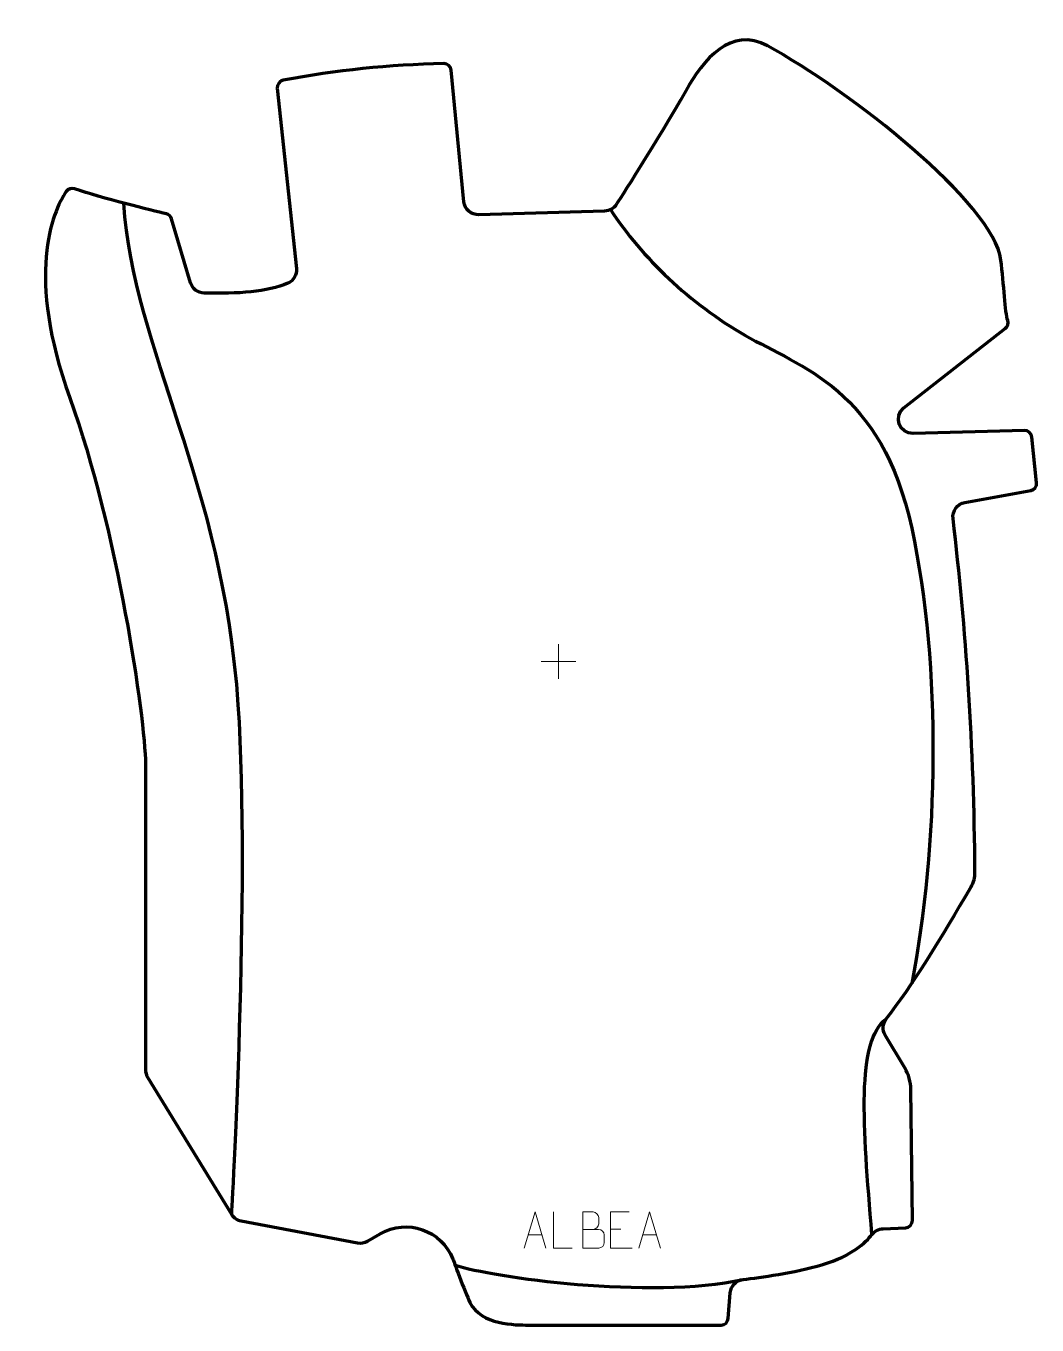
# Model space of a CAD drawing. Header units: millimetres. Extents: x -356 to 343, y -458 to 439.
import ezdxf

# ---------------------------------------------------------------- set-up
doc = ezdxf.new("R2010")
doc.units = ezdxf.units.MM
doc.header["$MEASUREMENT"] = 0
for name, color, linetype in [('layer 1', 7, 'Continuous'), ('layer 2', 7, 'Continuous'), ('layer 3', 7, 'Continuous')]:
    doc.layers.add(name, color=color, linetype=linetype)

msp = doc.modelspace()

# ---------------------------------------------------------------- linework, layer by layer
at = {"layer": 'layer 1', "color": 250, "lineweight": 9}
for points in [[(11.9865, 11.9891), (11.9865, 11.9891), (11.9865, -11.9888), (11.9865, -11.9888)], [(-0.0024, 0.0001), (-0.0024, 0.0001), (23.9755, 0.0001), (23.9755, 0.0001)], [(47.9598, -391.8607), (47.9598, -391.8607), (55.1279, -391.8607), (55.1279, -391.8607)], [(-8.8325, -395.6853), (-8.8325, -395.6853), (0.6632, -395.6853), (0.6632, -395.6853)], [(70.1675, -395.6853), (70.1675, -395.6853), (79.6632, -395.6853), (79.6632, -395.6853)]]:
    msp.add_open_spline(points, degree=3, dxfattribs=at)
for points, knots in [([(-11.5551, -404.9347), (-11.5551, -404.9347), (-4.1841, -379.9812), (-4.1841, -379.9812), (-4.1841, -379.9812), (-4.1841, -379.9812), (3.3858, -404.9347), (3.3858, -404.9347)], [0, 0, 0, 0, 0.33333333, 0.33333333, 0.33333333, 0.33333333, 1, 1, 1, 1]), ([(21.5745, -404.9421), (21.5745, -404.9421), (8.6254, -404.9421), (8.6254, -404.9421), (8.6254, -404.9421), (8.6254, -404.9421), (8.6254, -379.9885), (8.6254, -379.9885)], [0, 0, 0, 0, 0.33333333, 0.33333333, 0.33333333, 0.33333333, 1, 1, 1, 1]), ([(28.8653, -391.9699), (32.5039, -391.9695), (36.091, -391.9695), (39.7304, -391.9699), (39.7304, -391.9699), (41.7058, -391.9872), (43.6294, -393.7233), (43.6294, -395.7729), (43.6294, -395.7729), (43.629, -396.9015), (43.629, -399.9509), (43.6294, -401.0798), (43.6294, -401.0798), (43.647, -402.9377), (42.1049, -404.9516), (39.7834, -404.9347), (39.7834, -404.9347), (36.1436, -404.9343), (32.5042, -404.9343), (28.8653, -404.9347), (28.8653, -404.9347), (28.8653, -396.6164), (28.8653, -388.2986), (28.8653, -379.9811), (28.8653, -379.9811), (31.239, -379.9811), (33.6131, -379.9811), (35.9873, -379.9811), (35.9873, -379.9811), (37.6681, -379.9635), (39.7649, -381.874), (39.7826, -383.8364), (39.7826, -383.8364), (39.7822, -385.9025), (39.7822, -386.0485), (39.7826, -388.115), (39.7826, -388.115), (39.7999, -390.1811), (37.9454, -391.9872), (35.9354, -391.9699)], [0, 0, 0, 0, 0.09090909, 0.09090909, 0.09090909, 0.09090909, 0.18181818, 0.18181818, 0.18181818, 0.18181818, 0.27272727, 0.27272727, 0.27272727, 0.27272727, 0.36363636, 0.36363636, 0.36363636, 0.36363636, 0.45454545, 0.45454545, 0.45454545, 0.45454545, 0.54545455, 0.54545455, 0.54545455, 0.54545455, 0.63636364, 0.63636364, 0.63636364, 0.63636364, 0.72727273, 0.72727273, 0.72727273, 0.72727273, 0.81818182, 0.81818182, 0.81818182, 0.81818182, 1, 1, 1, 1]), ([(60.8337, -379.981), (60.8337, -379.981), (47.9598, -379.981), (47.9598, -379.981), (47.9598, -379.981), (47.9598, -379.981), (47.9598, -404.9346), (47.9598, -404.9346), (47.9598, -404.9346), (47.9598, -404.9346), (62.8256, -404.9346), (62.8256, -404.9346)], [0, 0, 0, 0, 0.25, 0.25, 0.25, 0.25, 0.5, 0.5, 0.5, 0.5, 1, 1, 1, 1]), ([(67.4449, -404.9347), (67.4449, -404.9347), (74.8159, -379.9812), (74.8159, -379.9812), (74.8159, -379.9812), (74.8159, -379.9812), (82.3858, -404.9347), (82.3858, -404.9347)], [0, 0, 0, 0, 0.33333333, 0.33333333, 0.33333333, 0.33333333, 1, 1, 1, 1])]:
    msp.add_open_spline(points, degree=3, knots=knots, dxfattribs=at)
at = {"layer": 'layer 2', "color": 12, "lineweight": 200}
msp.add_open_spline([(129.3195, -453.3983), (129.1166, -455.9957), (126.9456, -457.9999), (124.3347, -457.9999), (124.3347, -457.9999), (124.3347, -457.9999), (-9.0762, -457.9999), (-9.0762, -457.9999), (-9.0762, -457.9999), (-17.1696, -457.9999), (-41.5759, -457.9999), (-49.1119, -442.4492), (-49.1119, -442.4492), (-52.6256, -435.1979), (-60.901, -412.4555), (-60.901, -412.4555), (-60.901, -412.4555), (-68.7271, -392.5462), (-92.4838, -384.2673), (-111.0283, -394.9872), (-111.0283, -394.9872), (-111.0283, -394.9872), (-119.9317, -400.134), (-119.9317, -400.134), (-119.9317, -400.134), (-122.0074, -401.3338), (-124.4462, -401.7492), (-126.8031, -401.3043), (-126.8031, -401.3043), (-126.8031, -401.3043), (-207.1419, -386.137), (-207.1419, -386.137), (-207.1419, -386.137), (-209.9204, -385.6125), (-212.3461, -383.9385), (-213.8188, -381.5301), (-213.8188, -381.5301), (-213.8188, -381.5301), (-271.7281, -286.8329), (-271.7281, -286.8329), (-271.7281, -286.8329), (-272.6877, -285.2632), (-273.1942, -283.4603), (-273.1918, -281.622), (-273.1918, -281.622), (-273.1593, -258.5725), (-272.9487, -100.7761), (-273.1956, -70.9393), (-273.1956, -70.9393), (-273.4627, -38.7341), (-292.5871, 90.6839), (-325.4576, 181.9321), (-325.4576, 181.9321), (-355.7132, 265.9217), (-337.8665, 309.9939), (-327.8448, 324.3812), (-327.8448, 324.3812), (-326.5678, 326.2145), (-324.219, 326.9707), (-322.1079, 326.2301), (-322.1079, 326.2301), (-303.5222, 319.7075), (-268.8096, 311.2476), (-258.7402, 308.8393), (-258.7402, 308.8393), (-257.0024, 308.4235), (-255.621, 307.115), (-255.1133, 305.4052), (-255.1133, 305.4052), (-255.1133, 305.4052), (-242.0429, 261.3956), (-242.0429, 261.3956), (-242.0429, 261.3956), (-240.8107, 257.2464), (-237.0377, 254.3672), (-232.7028, 254.2541), (-232.7028, 254.2541), (-209.5609, 253.6511), (-188.8839, 254.8695), (-174.879, 261.0178), (-174.879, 261.0178), (-170.8996, 262.7647), (-168.5145, 266.8842), (-168.971, 271.1985), (-168.971, 271.1985), (-168.971, 271.1985), (-182.1384, 395.6561), (-182.1384, 395.6561), (-182.1384, 395.6561), (-182.4121, 398.2443), (-180.6451, 400.602), (-178.0822, 401.086), (-178.0822, 401.086), (-141.69, 407.9567), (-104.7157, 411.8324), (-67.148, 412.6516), (-67.148, 412.6516), (-64.5265, 412.7086), (-62.3005, 410.7477), (-62.0479, 408.1433), (-62.0479, 408.1433), (-62.0479, 408.1433), (-53.2345, 317.2544), (-53.2345, 317.2544), (-53.2345, 317.2544), (-52.7275, 312.0274), (-48.2473, 308.0866), (-42.9866, 308.2408), (-42.9866, 308.2408), (-42.9866, 308.2408), (43.8449, 310.7896), (43.8449, 310.7896), (43.8449, 310.7896), (47.2263, 310.8886), (50.3283, 312.6871), (52.0893, 315.5695), (52.0893, 315.5695), (52.0893, 315.5695), (80.5795, 359.4218), (99.9223, 393.8641), (99.9223, 393.8641), (111.982, 415.3387), (130.975, 438.5828), (156.3658, 424.8255), (156.3658, 424.8255), (212.7837, 394.2569), (312.7382, 316.0426), (317.5668, 277.0401), (317.5668, 277.0401), (319.6223, 260.4362), (320.434, 240.4543), (322.2318, 235.381), (322.2318, 235.381), (322.9243, 233.3726), (322.2632, 231.147), (320.5885, 229.836), (320.5885, 229.836), (320.5885, 229.836), (250.6076, 175.0526), (250.6076, 175.0526), (250.6076, 175.0526), (243.0226, 169.1147), (247.4197, 156.9599), (257.0564, 157.226), (257.0564, 157.226), (257.0564, 157.226), (333.8872, 159.3478), (333.8872, 159.3478), (333.8872, 159.3478), (336.5037, 159.4199), (338.7329, 157.4668), (338.9996, 154.8684), (338.9996, 154.8684), (338.9996, 154.8684), (342.2388, 123.3088), (342.2388, 123.3088), (342.2388, 123.3088), (342.5048, 120.716), (340.7261, 118.3555), (338.1558, 117.8908), (338.1558, 117.8908), (338.1558, 117.8908), (292.6214, 109.6581), (292.6214, 109.6581), (292.6214, 109.6581), (287.414, 108.7164), (283.8485, 103.8903), (284.4768, 98.6459), (284.4768, 98.6459), (293.4818, 23.5013), (299.0433, -58.7091), (299.6483, -145.4492), (299.6483, -145.4492), (299.6734, -148.9974), (298.741, -152.489), (296.9612, -155.5608), (296.9612, -155.5608), (276.4998, -190.8789), (255.9289, -224.2466), (238.3821, -246.7451), (238.3821, -246.7451), (235.8503, -249.9916), (235.5687, -254.4513), (237.6787, -257.9858), (237.6787, -257.9858), (237.6787, -257.9858), (251.1262, -280.5099), (251.1262, -280.5099), (251.1262, -280.5099), (253.8332, -285.0435), (255.2908, -290.21), (255.3521, -295.4867), (255.3521, -295.4867), (255.3521, -295.4867), (256.3981, -385.7913), (256.3981, -385.7913), (256.3981, -385.7913), (256.4295, -388.4781), (254.3224, -390.7072), (251.6329, -390.8328), (251.6329, -390.8328), (251.6329, -390.8328), (236.1702, -391.5563), (236.1702, -391.5563), (236.1702, -391.5563), (233.1603, -391.6971), (230.3536, -393.1323), (228.5047, -395.5068), (228.5047, -395.5068), (224.4082, -400.7674), (214.571, -410.4087), (194.4941, -416.2522), (194.4941, -416.2522), (174.4052, -422.0993), (151.487, -425.2243), (139.5536, -426.5723), (139.5536, -426.5723), (134.7882, -427.1105), (131.0742, -430.9421), (130.7013, -435.7133), (130.7013, -435.7133), (130.7013, -435.7133), (129.3195, -453.3983), (129.3195, -453.3983)], degree=3, knots=[0, 0, 0, 0, 0.01754386, 0.01754386, 0.01754386, 0.01754386, 0.03508772, 0.03508772, 0.03508772, 0.03508772, 0.05263158, 0.05263158, 0.05263158, 0.05263158, 0.07017544, 0.07017544, 0.07017544, 0.07017544, 0.0877193, 0.0877193, 0.0877193, 0.0877193, 0.10526316, 0.10526316, 0.10526316, 0.10526316, 0.12280702, 0.12280702, 0.12280702, 0.12280702, 0.14035088, 0.14035088, 0.14035088, 0.14035088, 0.15789474, 0.15789474, 0.15789474, 0.15789474, 0.1754386, 0.1754386, 0.1754386, 0.1754386, 0.19298246, 0.19298246, 0.19298246, 0.19298246, 0.21052632, 0.21052632, 0.21052632, 0.21052632, 0.22807018, 0.22807018, 0.22807018, 0.22807018, 0.24561404, 0.24561404, 0.24561404, 0.24561404, 0.26315789, 0.26315789, 0.26315789, 0.26315789, 0.28070175, 0.28070175, 0.28070175, 0.28070175, 0.29824561, 0.29824561, 0.29824561, 0.29824561, 0.31578947, 0.31578947, 0.31578947, 0.31578947, 0.33333333, 0.33333333, 0.33333333, 0.33333333, 0.35087719, 0.35087719, 0.35087719, 0.35087719, 0.36842105, 0.36842105, 0.36842105, 0.36842105, 0.38596491, 0.38596491, 0.38596491, 0.38596491, 0.40350877, 0.40350877, 0.40350877, 0.40350877, 0.42105263, 0.42105263, 0.42105263, 0.42105263, 0.43859649, 0.43859649, 0.43859649, 0.43859649, 0.45614035, 0.45614035, 0.45614035, 0.45614035, 0.47368421, 0.47368421, 0.47368421, 0.47368421, 0.49122807, 0.49122807, 0.49122807, 0.49122807, 0.50877193, 0.50877193, 0.50877193, 0.50877193, 0.52631579, 0.52631579, 0.52631579, 0.52631579, 0.54385965, 0.54385965, 0.54385965, 0.54385965, 0.56140351, 0.56140351, 0.56140351, 0.56140351, 0.57894737, 0.57894737, 0.57894737, 0.57894737, 0.59649123, 0.59649123, 0.59649123, 0.59649123, 0.61403509, 0.61403509, 0.61403509, 0.61403509, 0.63157895, 0.63157895, 0.63157895, 0.63157895, 0.64912281, 0.64912281, 0.64912281, 0.64912281, 0.66666667, 0.66666667, 0.66666667, 0.66666667, 0.68421053, 0.68421053, 0.68421053, 0.68421053, 0.70175439, 0.70175439, 0.70175439, 0.70175439, 0.71929825, 0.71929825, 0.71929825, 0.71929825, 0.73684211, 0.73684211, 0.73684211, 0.73684211, 0.75438596, 0.75438596, 0.75438596, 0.75438596, 0.77192982, 0.77192982, 0.77192982, 0.77192982, 0.78947368, 0.78947368, 0.78947368, 0.78947368, 0.80701754, 0.80701754, 0.80701754, 0.80701754, 0.8245614, 0.8245614, 0.8245614, 0.8245614, 0.84210526, 0.84210526, 0.84210526, 0.84210526, 0.85964912, 0.85964912, 0.85964912, 0.85964912, 0.87719298, 0.87719298, 0.87719298, 0.87719298, 0.89473684, 0.89473684, 0.89473684, 0.89473684, 0.9122807, 0.9122807, 0.9122807, 0.9122807, 0.92982456, 0.92982456, 0.92982456, 0.92982456, 0.94736842, 0.94736842, 0.94736842, 0.94736842, 0.96491228, 0.96491228, 0.96491228, 0.96491228, 1, 1, 1, 1], dxfattribs=at)
at = {"layer": 'layer 3', "color": 142, "lineweight": 200}
for points, knots in [([(-288.3727, 316.2935), (-281.8552, 215.9833), (-219.6676, 124.046), (-209.3029, -29.9481), (-209.3029, -29.9481), (-200.8624, -155.3562), (-213.8188, -381.53), (-213.8188, -381.53)], [0, 0, 0, 0, 0.33333333, 0.33333333, 0.33333333, 0.33333333, 1, 1, 1, 1]), ([(48.0273, 311.8409), (69.5859, 278.5482), (102.7865, 247.0117), (140.7898, 225.1768), (140.7898, 225.1768), (178.7935, 203.3416), (235.2228, 188.4021), (255.952, 91.8682), (255.952, 91.8682), (276.6812, -4.6656), (274.3779, -127.2483), (255.952, -222.2497)], [0, 0, 0, 0, 0.25, 0.25, 0.25, 0.25, 0.5, 0.5, 0.5, 0.5, 1, 1, 1, 1])]:
    msp.add_open_spline(points, degree=3, knots=knots, dxfattribs=at)
for points in [[(228.5048, -395.5067), (222.1047, -319.9774), (217.7084, -261.3958), (238.3822, -246.745)], [(-59.358, -416.6498), (-33.8585, -424.9994), (74.4997, -440.4705), (139.5536, -426.5724)]]:
    msp.add_open_spline(points, degree=3, dxfattribs=at)

doc.saveas('drawing.dxf')
